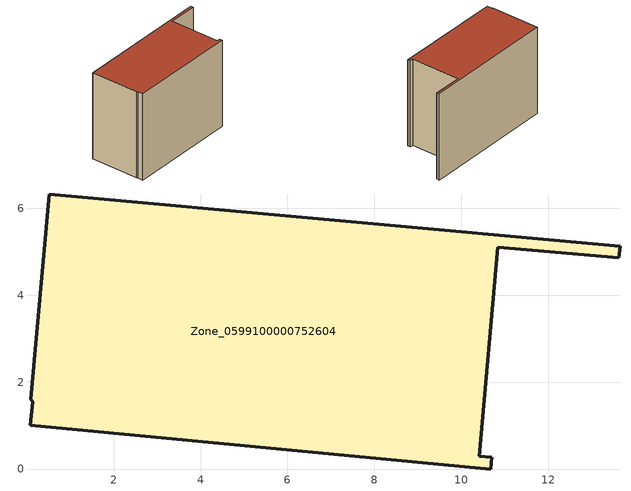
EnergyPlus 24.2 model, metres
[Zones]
Zone_0599100000752604
 floor ground (C_G): 10.68,0 0.08,1.01 0.13,1.55 0.09,1.6 0.52,6.33 13.66,5.13 13.63,4.87 10.84,5.11 10.41,0.3 10.7,0.27 z0
 wall outside (C_F): 13.63,4.87 13.66,5.13 0.52,6.33 0.09,1.6 0.13,1.55 0.08,1.01 10.68,0 10.7,0.27 10.41,0.3 10.84,5.11 13.63,4.87 z0:8.66
 roof outside (C_R): 0.08,1.01 10.68,0 10.7,0.27 10.41,0.3 10.84,5.11 13.63,4.87 13.66,5.13 0.52,6.33 0.09,1.6 0.13,1.55 z8.66
[BUILDING]
Pand.0599100000752604: North Axis=0; Terrain=City; Loads Convergence Tolerance Value=0.04; Temperature Convergence Tolerance Value=0.4; Solar Distribution=FullExterior; Maximum Number of Warmup Days=25; Minimum Number of Warmup Days=1
[Site:Location]
Rotterdam.The.Hague.AP_ZH_NLD Design_Conditions: Latitude=51.96; Longitude=4.45; Time Zone=1; Elevation=-4.5
[SITE:GROUNDTEMPERATURE:BUILDINGSURFACE]
18, 18, 18, 18, 18, 18, 18, 18, 18, 18, 18, 18
[MATERIAL] Thermal Absorptance=0.9; Solar Absorptance=0.7; Visible Absorptance=0.7
Name | Roughness | Thickness | Conductivity | Density | Specific Heat
G.TI.2006-2014 | MediumSmooth | 0.15 | 0.06 | 540 | 1210
F.TI.2006-2014 | Rough | 0.3 | 0.12 | 1920 | 840
R.TI.2006-2014 | MediumRough | 0.2 | 0.08 | 1500 | 1000
[CONSTRUCTION]
C_G: G.TI.2006-2014
C_F: F.TI.2006-2014
C_R: R.TI.2006-2014
[ZONE]
Zone_0599100000752604: Type=1; Multiplier=1; Ceiling Height=Autocalculate; Volume=Autocalculate; Floor Area=autocalculate; Part of Total Floor Area=Yes
[ZONEINFILTRATION:DESIGNFLOWRATE]
Infil_Zone_0599100000752604: Zone or ZoneList or Space or SpaceList=Zone_0599100000752604; Schedule=AlwaysOn; Design Flow Rate Calculation Method=Flow/Area; Flow Rate per Floor Area=0.0015; Constant Term Coefficient=1; Temperature Term Coefficient=0; Velocity Term Coefficient=0; Velocity Squared Term Coefficient=0
[HVACTEMPLATE:ZONE:IDEALLOADSAIRSYSTEM]
Zone_0599100000752604: Maximum Heating Supply Air Temperature=50; Minimum Cooling Supply Air Temperature=13; Maximum Heating Supply Air Humidity Ratio=0.0156; Minimum Cooling Supply Air Humidity Ratio=0.0077; Heating Limit=NoLimit; Cooling Limit=NoLimit; Dehumidification Control Type=ConstantSensibleHeatRatio; Cooling Sensible Heat Ratio=0.7; Dehumidification Setpoint=60; Humidification Control Type=None; Humidification Setpoint=30; Outdoor Air Method=None; Outdoor Air Flow Rate per Person=0.00944; Outdoor Air Flow Rate per Zone Floor Area=0; Outdoor Air Flow Rate per Zone=0; Demand Controlled Ventilation Type=None; Outdoor Air Economizer Type=NoEconomizer; Heat Recovery Type=None; Sensible Heat Recovery Effectiveness=0.7; Latent Heat Recovery Effectiveness=0.65
[ZONECONTROL:THERMOSTAT]
ThermostatControl_Zone_0599100000752604: Zone or ZoneList=Zone_0599100000752604; Control Type Schedule=DualSetpointControlType; Control 1=Thermostat_Zone_0599100000752604; Temperature Difference Between Cutout And Setpoint=0
[THERMOSTATSETPOINT:DUALSETPOINT]
Thermostat_Zone_0599100000752604: Heating Setpoint Temperature Schedule=HeatingSetpoint_Zone_0599100000752604; Cooling Setpoint Temperature Schedule=CoolingSetpoint_Zone_0599100000752604
[SCHEDULE:COMPACT]
HeatingSetpoint_Zone_0599100000752604: Through: 12/31, For: AllDays, Until: 24:00, 21
CoolingSetpoint_Zone_0599100000752604: Through: 12/31, For: AllDays, Until: 24:00, 24
DualSetpointControlType: Through: 12/31, For: AllDays, Until: 24:00, 4
AlwaysOn: Through: 12/31, For: AllDays, Until: 24:00, 1
